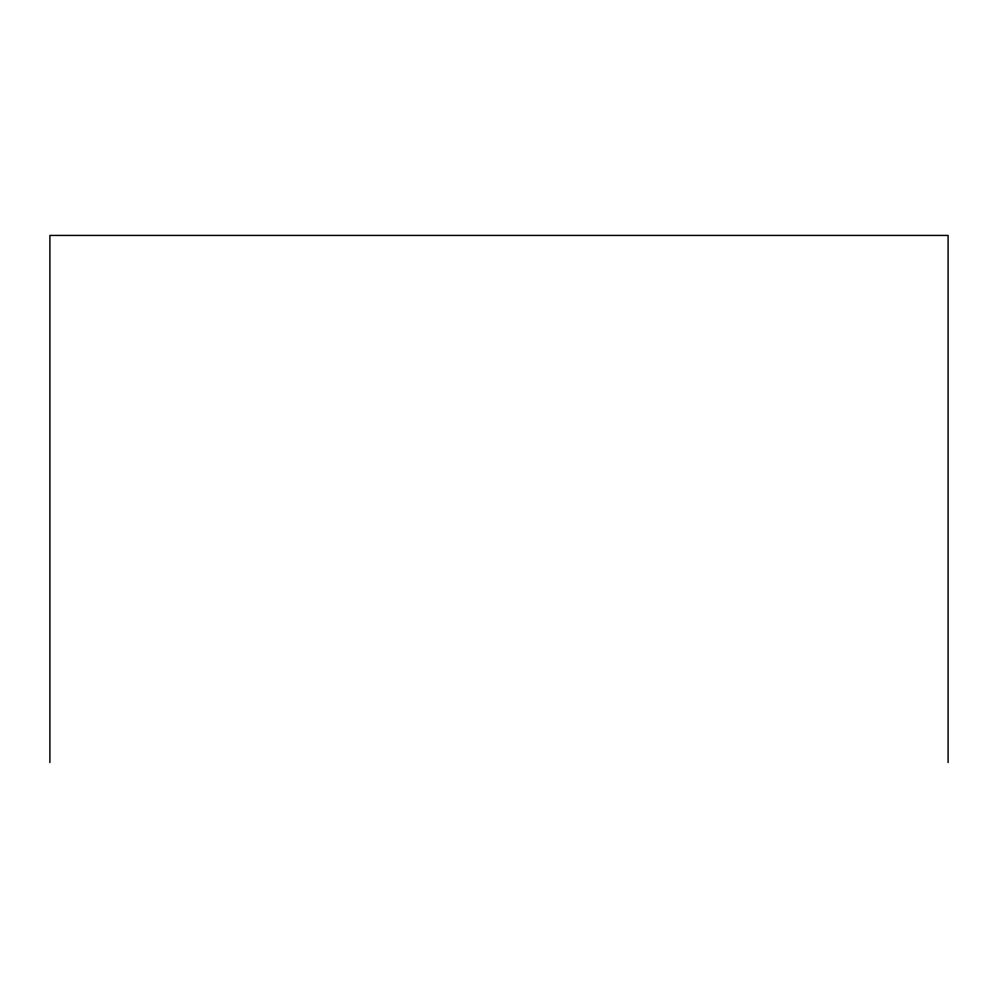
<?xml version="1.0" encoding="UTF-8"?>
<svg xmlns="http://www.w3.org/2000/svg" width="998" height="998" viewBox="0 0 998 998"><rect width="100%" height="100%" fill="white"/><g stroke="black" fill="none" stroke-linecap="round" stroke-linejoin="round"><path stroke-width="1.5" d="M948.1 762.572L948.1 235.428L49.9 235.428L49.9 762.572"/></g></svg>
